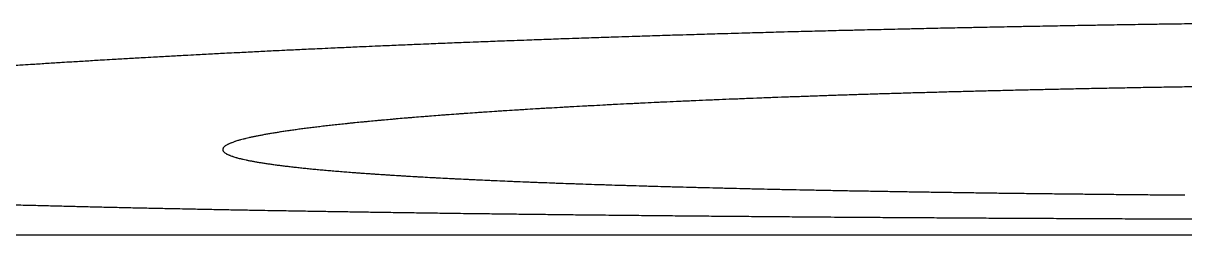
# Model space of a CAD drawing. Header units: millimetres. Extents: x 89860 to 502050, y -351975 to 882300.
# Drawn here: x 221345.767 to 221348.822, y -196998.038 to -196997.482 of the extents above; entities that cross this region are included whole.
import ezdxf

# ---------------------------------------------------------------- set-up
doc = ezdxf.new("R2010")
doc.units = ezdxf.units.MM
doc.header["$LTSCALE"] = 150
doc.layers.add('-----20 General Symbol', color=3, linetype='Continuous')
doc.layers.add('-----29 Cable Schedule', color=1, linetype='Continuous')

# ---------------------------------------------------------------- blocks, each defined once
blk = doc.blocks.new('A$C93139d4c')
at = {"layer": '-----20 General Symbol'}
blk.add_line((-31224.4641, -18798.0376), (-30930.2374, -18798.0376), dxfattribs=at)
for points, knots in [([(-30952.2316, -18797.5042), (-30952.219, -18797.5039), (-30952.2063, -18797.5036), (-30952.1748, -18797.5028), (-30952.1559, -18797.5023), (-30952.1181, -18797.5013), (-30952.0992, -18797.5008), (-30952.0803, -18797.5003)], [0, 0, 0, 0, 0.25, 0.25, 0.625, 0.625, 1, 1, 1, 1]), ([(-30952.0803, -18797.5003), (-30952.0674, -18797.5), (-30952.0545, -18797.4997), (-30952.0224, -18797.499), (-30952.0031, -18797.4985), (-30951.9645, -18797.4976), (-30951.9452, -18797.4971), (-30951.9258, -18797.4967)], [0, 0, 0, 0, 0.25, 0.25, 0.625, 0.625, 1, 1, 1, 1]), ([(-30951.9258, -18797.4967), (-30951.9127, -18797.4964), (-30951.8996, -18797.4961), (-30951.8668, -18797.4954), (-30951.8471, -18797.4949), (-30951.8077, -18797.4941), (-30951.7881, -18797.4937), (-30951.7684, -18797.4932)], [0, 0, 0, 0, 0.25, 0.25, 0.625, 0.625, 1, 1, 1, 1]), ([(-30951.7684, -18797.4932), (-30951.755, -18797.493), (-30951.7416, -18797.4927), (-30951.7082, -18797.492), (-30951.6881, -18797.4916), (-30951.6479, -18797.4908), (-30951.6279, -18797.4904), (-30951.6078, -18797.49)], [0, 0, 0, 0, 0.25, 0.25, 0.625, 0.625, 1, 1, 1, 1]), ([(-30951.6078, -18797.49), (-30951.5942, -18797.4898), (-30951.5805, -18797.4895), (-30951.5464, -18797.4889), (-30951.526, -18797.4885), (-30951.485, -18797.4878), (-30951.4646, -18797.4874), (-30951.4441, -18797.4871)], [0, 0, 0, 0, 0.25, 0.25, 0.625, 0.625, 1, 1, 1, 1]), ([(-30951.4441, -18797.4871), (-30951.4302, -18797.4868), (-30951.4163, -18797.4866), (-30951.3816, -18797.486), (-30951.3607, -18797.4857), (-30951.319, -18797.485), (-30951.2982, -18797.4847), (-30951.2774, -18797.4843)], [0, 0, 0, 0, 0.25, 0.25, 0.625, 0.625, 1, 1, 1, 1]), ([(-30951.2774, -18797.4843), (-30951.2632, -18797.4841), (-30951.2491, -18797.4839), (-30951.2137, -18797.4834), (-30951.1924, -18797.4831), (-30951.15, -18797.4825), (-30951.1287, -18797.4822), (-30951.1075, -18797.4819)], [0, 0, 0, 0, 0.25, 0.25, 0.625, 0.625, 1, 1, 1, 1]), ([(-30953.2043, -18797.5372), (-30953.1935, -18797.5367), (-30953.1827, -18797.5363), (-30953.1557, -18797.5352), (-30953.1394, -18797.5345), (-30953.107, -18797.5332), (-30953.0908, -18797.5326), (-30953.0746, -18797.5319)], [0, 0, 0, 0, 0.25, 0.25, 0.625, 0.625, 1, 1, 1, 1]), ([(-30953.0746, -18797.5319), (-30953.0635, -18797.5315), (-30953.0525, -18797.5311), (-30953.0248, -18797.53), (-30953.0082, -18797.5294), (-30952.975, -18797.5281), (-30952.9584, -18797.5275), (-30952.9418, -18797.5268)], [0, 0, 0, 0, 0.25, 0.25, 0.625, 0.625, 1, 1, 1, 1]), ([(-30952.9418, -18797.5268), (-30952.9305, -18797.5264), (-30952.9192, -18797.526), (-30952.8909, -18797.525), (-30952.8739, -18797.5244), (-30952.8399, -18797.5232), (-30952.8229, -18797.5225), (-30952.8059, -18797.5219)], [0, 0, 0, 0, 0.25, 0.25, 0.625, 0.625, 1, 1, 1, 1]), ([(-30952.8059, -18797.5219), (-30952.7943, -18797.5215), (-30952.7828, -18797.5211), (-30952.7538, -18797.5202), (-30952.7364, -18797.5196), (-30952.7017, -18797.5184), (-30952.6843, -18797.5178), (-30952.667, -18797.5172)], [0, 0, 0, 0, 0.25, 0.25, 0.625, 0.625, 1, 1, 1, 1]), ([(-30952.667, -18797.5172), (-30952.6551, -18797.5168), (-30952.6433, -18797.5165), (-30952.6137, -18797.5155), (-30952.5959, -18797.5149), (-30952.5604, -18797.5138), (-30952.5427, -18797.5132), (-30952.5249, -18797.5127)], [0, 0, 0, 0, 0.25, 0.25, 0.625, 0.625, 1, 1, 1, 1]), ([(-30952.5249, -18797.5127), (-30952.5128, -18797.5123), (-30952.5008, -18797.512), (-30952.4705, -18797.5111), (-30952.4524, -18797.5105), (-30952.4161, -18797.5094), (-30952.3979, -18797.5089), (-30952.3798, -18797.5084)], [0, 0, 0, 0, 0.25, 0.25, 0.625, 0.625, 1, 1, 1, 1]), ([(-30952.3798, -18797.5084), (-30952.3675, -18797.508), (-30952.3551, -18797.5077), (-30952.3242, -18797.5068), (-30952.3057, -18797.5063), (-30952.2686, -18797.5053), (-30952.2501, -18797.5048), (-30952.2316, -18797.5042)], [0, 0, 0, 0, 0.25, 0.25, 0.625, 0.625, 1, 1, 1, 1]), ([(-30953.8065, -18797.5657), (-30953.7969, -18797.5652), (-30953.7874, -18797.5647), (-30953.7636, -18797.5635), (-30953.7493, -18797.5627), (-30953.7208, -18797.5612), (-30953.7065, -18797.5605), (-30953.6922, -18797.5597)], [0, 0, 0, 0, 0.25, 0.25, 0.625, 0.625, 1, 1, 1, 1]), ([(-30953.6922, -18797.5597), (-30953.6824, -18797.5593), (-30953.6727, -18797.5588), (-30953.6482, -18797.5576), (-30953.6336, -18797.5568), (-30953.6042, -18797.5554), (-30953.5895, -18797.5546), (-30953.5749, -18797.5539)], [0, 0, 0, 0, 0.25, 0.25, 0.625, 0.625, 1, 1, 1, 1]), ([(-30953.5749, -18797.5539), (-30953.5648, -18797.5534), (-30953.5548, -18797.5529), (-30953.5297, -18797.5517), (-30953.5146, -18797.551), (-30953.4845, -18797.5496), (-30953.4695, -18797.5489), (-30953.4544, -18797.5482)], [0, 0, 0, 0, 0.25, 0.25, 0.625, 0.625, 1, 1, 1, 1]), ([(-30953.4544, -18797.5482), (-30953.4441, -18797.5477), (-30953.4338, -18797.5472), (-30953.4081, -18797.5461), (-30953.3927, -18797.5454), (-30953.3618, -18797.544), (-30953.3463, -18797.5433), (-30953.3309, -18797.5426)], [0, 0, 0, 0, 0.25, 0.25, 0.625, 0.625, 1, 1, 1, 1]), ([(-30953.3309, -18797.5426), (-30953.3203, -18797.5421), (-30953.3098, -18797.5417), (-30953.2834, -18797.5406), (-30953.2676, -18797.5399), (-30953.236, -18797.5385), (-30953.2201, -18797.5378), (-30953.2043, -18797.5372)], [0, 0, 0, 0, 0.25, 0.25, 0.625, 0.625, 1, 1, 1, 1]), ([(-30954.3314, -18797.5974), (-30954.3232, -18797.5969), (-30954.315, -18797.5963), (-30954.2944, -18797.595), (-30954.282, -18797.5942), (-30954.2573, -18797.5925), (-30954.2449, -18797.5917), (-30954.2326, -18797.5909)], [0, 0, 0, 0, 0.25, 0.25, 0.625, 0.625, 1, 1, 1, 1]), ([(-30954.2326, -18797.5909), (-30954.2241, -18797.5904), (-30954.2156, -18797.5898), (-30954.1944, -18797.5885), (-30954.1816, -18797.5877), (-30954.1562, -18797.5861), (-30954.1434, -18797.5852), (-30954.1307, -18797.5844)], [0, 0, 0, 0, 0.25, 0.25, 0.625, 0.625, 1, 1, 1, 1]), ([(-30954.1307, -18797.5844), (-30954.1219, -18797.5839), (-30954.1132, -18797.5834), (-30954.0913, -18797.5821), (-30954.0782, -18797.5813), (-30954.052, -18797.5797), (-30954.0388, -18797.5789), (-30954.0257, -18797.5781)], [0, 0, 0, 0, 0.25, 0.25, 0.625, 0.625, 1, 1, 1, 1]), ([(-30954.0257, -18797.5781), (-30954.0167, -18797.5776), (-30954.0077, -18797.5771), (-30953.9852, -18797.5758), (-30953.9717, -18797.575), (-30953.9447, -18797.5734), (-30953.9312, -18797.5726), (-30953.9177, -18797.5719)], [0, 0, 0, 0, 0.25, 0.25, 0.625, 0.625, 1, 1, 1, 1]), ([(-30953.9177, -18797.5719), (-30953.9084, -18797.5713), (-30953.8991, -18797.5708), (-30953.876, -18797.5696), (-30953.8621, -18797.5688), (-30953.8343, -18797.5673), (-30953.8204, -18797.5665), (-30953.8065, -18797.5657)], [0, 0, 0, 0, 0.25, 0.25, 0.625, 0.625, 1, 1, 1, 1]), ([(-30951.4646, -18797.6546), (-30951.4799, -18797.6549), (-30951.4952, -18797.6552), (-30951.5181, -18797.6557), (-30951.5257, -18797.6559), (-30951.541, -18797.6562), (-30951.5486, -18797.6564), (-30951.5563, -18797.6565)], [0, 0, 0, 0, 0.5, 0.5, 0.75, 0.75, 1, 1, 1, 1]), ([(-30951.3712, -18797.6527), (-30951.3868, -18797.653), (-30951.4023, -18797.6533), (-30951.4257, -18797.6538), (-30951.4335, -18797.6539), (-30951.4491, -18797.6543), (-30951.4569, -18797.6544), (-30951.4646, -18797.6546)], [0, 0, 0, 0, 0.5, 0.5, 0.75, 0.75, 1, 1, 1, 1]), ([(-30951.2758, -18797.6509), (-30951.2917, -18797.6512), (-30951.3076, -18797.6515), (-30951.3314, -18797.652), (-30951.3394, -18797.6521), (-30951.3553, -18797.6524), (-30951.3632, -18797.6525), (-30951.3712, -18797.6527)], [0, 0, 0, 0, 0.5, 0.5, 0.75, 0.75, 1, 1, 1, 1]), ([(-30951.1785, -18797.6493), (-30951.1947, -18797.6496), (-30951.2109, -18797.6498), (-30951.2352, -18797.6502), (-30951.2433, -18797.6504), (-30951.2596, -18797.6507), (-30951.2677, -18797.6508), (-30951.2758, -18797.6509)], [0, 0, 0, 0, 0.5, 0.5, 0.75, 0.75, 1, 1, 1, 1]), ([(-30951.0792, -18797.6477), (-30951.0958, -18797.648), (-30951.1123, -18797.6483), (-30951.1371, -18797.6486), (-30951.1454, -18797.6488), (-30951.1619, -18797.649), (-30951.1702, -18797.6492), (-30951.1785, -18797.6493)], [0, 0, 0, 0, 0.5, 0.5, 0.75, 0.75, 1, 1, 1, 1]), ([(-30952.4377, -18797.6844), (-30952.4492, -18797.6849), (-30952.4606, -18797.6854), (-30952.4778, -18797.6861), (-30952.4835, -18797.6864), (-30952.495, -18797.6869), (-30952.5007, -18797.6871), (-30952.5064, -18797.6874)], [0, 0, 0, 0, 0.5, 0.5, 0.75, 0.75, 1, 1, 1, 1]), ([(-30952.3672, -18797.6814), (-30952.3789, -18797.6819), (-30952.3907, -18797.6824), (-30952.4083, -18797.6832), (-30952.4142, -18797.6834), (-30952.426, -18797.6839), (-30952.4319, -18797.6841), (-30952.4377, -18797.6844)], [0, 0, 0, 0, 0.5, 0.5, 0.75, 0.75, 1, 1, 1, 1]), ([(-30952.2947, -18797.6786), (-30952.3067, -18797.6791), (-30952.3188, -18797.6795), (-30952.337, -18797.6803), (-30952.343, -18797.6805), (-30952.3551, -18797.681), (-30952.3611, -18797.6812), (-30952.3672, -18797.6814)], [0, 0, 0, 0, 0.5, 0.5, 0.75, 0.75, 1, 1, 1, 1]), ([(-30952.2202, -18797.6758), (-30952.2326, -18797.6763), (-30952.245, -18797.6767), (-30952.2636, -18797.6774), (-30952.2698, -18797.6777), (-30952.2822, -18797.6781), (-30952.2884, -18797.6784), (-30952.2947, -18797.6786)], [0, 0, 0, 0, 0.5, 0.5, 0.75, 0.75, 1, 1, 1, 1]), ([(-30952.1439, -18797.6731), (-30952.1566, -18797.6735), (-30952.1694, -18797.674), (-30952.1884, -18797.6747), (-30952.1948, -18797.6749), (-30952.2075, -18797.6753), (-30952.2139, -18797.6756), (-30952.2202, -18797.6758)], [0, 0, 0, 0, 0.5, 0.5, 0.75, 0.75, 1, 1, 1, 1]), ([(-30952.0657, -18797.6705), (-30952.0788, -18797.6709), (-30952.0918, -18797.6713), (-30952.1113, -18797.672), (-30952.1179, -18797.6722), (-30952.1309, -18797.6726), (-30952.1374, -18797.6729), (-30952.1439, -18797.6731)], [0, 0, 0, 0, 0.5, 0.5, 0.75, 0.75, 1, 1, 1, 1]), ([(-30951.9856, -18797.6679), (-30951.999, -18797.6683), (-30952.0123, -18797.6688), (-30952.0323, -18797.6694), (-30952.039, -18797.6696), (-30952.0524, -18797.67), (-30952.059, -18797.6702), (-30952.0657, -18797.6705)], [0, 0, 0, 0, 0.5, 0.5, 0.75, 0.75, 1, 1, 1, 1]), ([(-30951.9036, -18797.6654), (-30951.9172, -18797.6659), (-30951.9309, -18797.6663), (-30951.9514, -18797.6669), (-30951.9583, -18797.6671), (-30951.9719, -18797.6675), (-30951.9788, -18797.6677), (-30951.9856, -18797.6679)], [0, 0, 0, 0, 0.5, 0.5, 0.75, 0.75, 1, 1, 1, 1]), ([(-30951.8196, -18797.6631), (-30951.8336, -18797.6635), (-30951.8476, -18797.6639), (-30951.8686, -18797.6645), (-30951.8756, -18797.6647), (-30951.8896, -18797.665), (-30951.8966, -18797.6652), (-30951.9036, -18797.6654)], [0, 0, 0, 0, 0.5, 0.5, 0.75, 0.75, 1, 1, 1, 1]), ([(-30951.7337, -18797.6608), (-30951.748, -18797.6612), (-30951.7623, -18797.6616), (-30951.7838, -18797.6621), (-30951.791, -18797.6623), (-30951.8053, -18797.6627), (-30951.8124, -18797.6629), (-30951.8196, -18797.6631)], [0, 0, 0, 0, 0.5, 0.5, 0.75, 0.75, 1, 1, 1, 1]), ([(-30951.6459, -18797.6586), (-30951.6606, -18797.659), (-30951.6752, -18797.6593), (-30951.6971, -18797.6599), (-30951.7044, -18797.6601), (-30951.7191, -18797.6604), (-30951.7264, -18797.6606), (-30951.7337, -18797.6608)], [0, 0, 0, 0, 0.5, 0.5, 0.75, 0.75, 1, 1, 1, 1]), ([(-30951.5563, -18797.6565), (-30951.5712, -18797.6569), (-30951.5861, -18797.6572), (-30951.6086, -18797.6578), (-30951.616, -18797.6579), (-30951.631, -18797.6583), (-30951.6385, -18797.6584), (-30951.6459, -18797.6586)], [0, 0, 0, 0, 0.5, 0.5, 0.75, 0.75, 1, 1, 1, 1]), ([(-30952.9872, -18797.7135), (-30952.9957, -18797.714), (-30953.0043, -18797.7146), (-30953.0172, -18797.7155), (-30953.0215, -18797.7158), (-30953.0301, -18797.7164), (-30953.0344, -18797.7166), (-30953.0386, -18797.7169)], [0, 0, 0, 0, 0.5, 0.5, 0.75, 0.75, 1, 1, 1, 1]), ([(-30952.9337, -18797.71), (-30952.9426, -18797.7106), (-30952.9515, -18797.7112), (-30952.9649, -18797.712), (-30952.9694, -18797.7123), (-30952.9783, -18797.7129), (-30952.9827, -18797.7132), (-30952.9872, -18797.7135)], [0, 0, 0, 0, 0.5, 0.5, 0.75, 0.75, 1, 1, 1, 1]), ([(-30952.8785, -18797.7066), (-30952.8877, -18797.7072), (-30952.8969, -18797.7078), (-30952.9107, -18797.7086), (-30952.9153, -18797.7089), (-30952.9245, -18797.7095), (-30952.9291, -18797.7098), (-30952.9337, -18797.71)], [0, 0, 0, 0, 0.5, 0.5, 0.75, 0.75, 1, 1, 1, 1]), ([(-30952.8212, -18797.7033), (-30952.8307, -18797.7039), (-30952.8403, -18797.7044), (-30952.8546, -18797.7053), (-30952.8594, -18797.7055), (-30952.8689, -18797.7061), (-30952.8737, -18797.7064), (-30952.8785, -18797.7066)], [0, 0, 0, 0, 0.5, 0.5, 0.75, 0.75, 1, 1, 1, 1]), ([(-30952.7621, -18797.7), (-30952.7719, -18797.7006), (-30952.7818, -18797.7011), (-30952.7966, -18797.7019), (-30952.8015, -18797.7022), (-30952.8113, -18797.7028), (-30952.8163, -18797.703), (-30952.8212, -18797.7033)], [0, 0, 0, 0, 0.5, 0.5, 0.75, 0.75, 1, 1, 1, 1]), ([(-30952.701, -18797.6968), (-30952.7112, -18797.6973), (-30952.7214, -18797.6979), (-30952.7366, -18797.6987), (-30952.7417, -18797.6989), (-30952.7519, -18797.6995), (-30952.757, -18797.6997), (-30952.7621, -18797.7)], [0, 0, 0, 0, 0.5, 0.5, 0.75, 0.75, 1, 1, 1, 1]), ([(-30952.638, -18797.6936), (-30952.6485, -18797.6941), (-30952.659, -18797.6946), (-30952.6748, -18797.6954), (-30952.68, -18797.6957), (-30952.6905, -18797.6962), (-30952.6958, -18797.6965), (-30952.701, -18797.6968)], [0, 0, 0, 0, 0.5, 0.5, 0.75, 0.75, 1, 1, 1, 1]), ([(-30952.5732, -18797.6905), (-30952.584, -18797.691), (-30952.5948, -18797.6915), (-30952.611, -18797.6923), (-30952.6164, -18797.6925), (-30952.6272, -18797.6931), (-30952.6326, -18797.6933), (-30952.638, -18797.6936)], [0, 0, 0, 0, 0.5, 0.5, 0.75, 0.75, 1, 1, 1, 1]), ([(-30952.5064, -18797.6874), (-30952.5176, -18797.6879), (-30952.5287, -18797.6884), (-30952.5454, -18797.6892), (-30952.5509, -18797.6894), (-30952.5621, -18797.6899), (-30952.5676, -18797.6902), (-30952.5732, -18797.6905)], [0, 0, 0, 0, 0.5, 0.5, 0.75, 0.75, 1, 1, 1, 1]), ([(-30953.382, -18797.7458), (-30953.3877, -18797.7464), (-30953.3934, -18797.747), (-30953.402, -18797.7479), (-30953.4049, -18797.7482), (-30953.4106, -18797.7488), (-30953.4135, -18797.7491), (-30953.4163, -18797.7495)], [0, 0, 0, 0, 0.5, 0.5, 0.75, 0.75, 1, 1, 1, 1]), ([(-30953.3458, -18797.7421), (-30953.3518, -18797.7427), (-30953.3578, -18797.7433), (-30953.3669, -18797.7442), (-30953.3699, -18797.7445), (-30953.376, -18797.7451), (-30953.379, -18797.7455), (-30953.382, -18797.7458)], [0, 0, 0, 0, 0.5, 0.5, 0.75, 0.75, 1, 1, 1, 1]), ([(-30953.3076, -18797.7384), (-30953.3139, -18797.739), (-30953.3203, -18797.7396), (-30953.3299, -18797.7406), (-30953.333, -18797.7409), (-30953.3394, -18797.7415), (-30953.3426, -18797.7418), (-30953.3458, -18797.7421)], [0, 0, 0, 0, 0.5, 0.5, 0.75, 0.75, 1, 1, 1, 1]), ([(-30953.2676, -18797.7348), (-30953.2742, -18797.7354), (-30953.2809, -18797.736), (-30953.2909, -18797.7369), (-30953.2942, -18797.7372), (-30953.3009, -18797.7378), (-30953.3042, -18797.7381), (-30953.3076, -18797.7384)], [0, 0, 0, 0, 0.5, 0.5, 0.75, 0.75, 1, 1, 1, 1]), ([(-30953.2256, -18797.7311), (-30953.2326, -18797.7318), (-30953.2396, -18797.7324), (-30953.2501, -18797.7333), (-30953.2536, -18797.7336), (-30953.2606, -18797.7342), (-30953.2641, -18797.7345), (-30953.2676, -18797.7348)], [0, 0, 0, 0, 0.5, 0.5, 0.75, 0.75, 1, 1, 1, 1]), ([(-30953.1817, -18797.7276), (-30953.1891, -18797.7282), (-30953.1964, -18797.7288), (-30953.2073, -18797.7297), (-30953.211, -18797.73), (-30953.2183, -18797.7306), (-30953.2219, -18797.7308), (-30953.2256, -18797.7311)], [0, 0, 0, 0, 0.5, 0.5, 0.75, 0.75, 1, 1, 1, 1]), ([(-30953.136, -18797.724), (-30953.1436, -18797.7246), (-30953.1512, -18797.7252), (-30953.1627, -18797.7261), (-30953.1665, -18797.7264), (-30953.1741, -18797.727), (-30953.1779, -18797.7273), (-30953.1817, -18797.7276)], [0, 0, 0, 0, 0.5, 0.5, 0.75, 0.75, 1, 1, 1, 1]), ([(-30953.0883, -18797.7204), (-30953.0962, -18797.721), (-30953.1042, -18797.7216), (-30953.1161, -18797.7225), (-30953.1201, -18797.7228), (-30953.128, -18797.7234), (-30953.132, -18797.7237), (-30953.136, -18797.724)], [0, 0, 0, 0, 0.5, 0.5, 0.75, 0.75, 1, 1, 1, 1]), ([(-30953.0386, -18797.7169), (-30953.0469, -18797.7175), (-30953.0552, -18797.7181), (-30953.0676, -18797.719), (-30953.0717, -18797.7193), (-30953.08, -18797.7199), (-30953.0841, -18797.7201), (-30953.0883, -18797.7204)], [0, 0, 0, 0, 0.5, 0.5, 0.75, 0.75, 1, 1, 1, 1]), ([(-30953.6032, -18797.7755), (-30953.6063, -18797.7761), (-30953.6095, -18797.7767), (-30953.6143, -18797.7776), (-30953.6159, -18797.778), (-30953.6191, -18797.7786), (-30953.6206, -18797.7789), (-30953.6222, -18797.7792)], [0, 0, 0, 0, 0.5, 0.5, 0.75, 0.75, 1, 1, 1, 1]), ([(-30953.5822, -18797.7718), (-30953.5857, -18797.7724), (-30953.5892, -18797.773), (-30953.5944, -18797.7739), (-30953.5962, -18797.7742), (-30953.5997, -18797.7749), (-30953.6014, -18797.7752), (-30953.6032, -18797.7755)], [0, 0, 0, 0, 0.5, 0.5, 0.75, 0.75, 1, 1, 1, 1]), ([(-30953.5593, -18797.768), (-30953.5631, -18797.7687), (-30953.5669, -18797.7693), (-30953.5727, -18797.7702), (-30953.5746, -18797.7705), (-30953.5784, -18797.7711), (-30953.5803, -18797.7714), (-30953.5822, -18797.7718)], [0, 0, 0, 0, 0.5, 0.5, 0.75, 0.75, 1, 1, 1, 1]), ([(-30953.5345, -18797.7643), (-30953.5387, -18797.7649), (-30953.5428, -18797.7656), (-30953.549, -18797.7665), (-30953.5511, -18797.7668), (-30953.5552, -18797.7674), (-30953.5573, -18797.7677), (-30953.5593, -18797.768)], [0, 0, 0, 0, 0.5, 0.5, 0.75, 0.75, 1, 1, 1, 1]), ([(-30953.5078, -18797.7606), (-30953.5123, -18797.7612), (-30953.5167, -18797.7618), (-30953.5234, -18797.7628), (-30953.5256, -18797.7631), (-30953.5301, -18797.7637), (-30953.5323, -18797.764), (-30953.5345, -18797.7643)], [0, 0, 0, 0, 0.5, 0.5, 0.75, 0.75, 1, 1, 1, 1]), ([(-30953.4793, -18797.7569), (-30953.484, -18797.7575), (-30953.4888, -18797.7581), (-30953.4959, -18797.759), (-30953.4983, -18797.7594), (-30953.5031, -18797.76), (-30953.5054, -18797.7603), (-30953.5078, -18797.7606)], [0, 0, 0, 0, 0.5, 0.5, 0.75, 0.75, 1, 1, 1, 1]), ([(-30953.4488, -18797.7532), (-30953.4538, -18797.7538), (-30953.4589, -18797.7544), (-30953.4665, -18797.7553), (-30953.4691, -18797.7556), (-30953.4742, -18797.7563), (-30953.4767, -18797.7566), (-30953.4793, -18797.7569)], [0, 0, 0, 0, 0.5, 0.5, 0.75, 0.75, 1, 1, 1, 1]), ([(-30953.4163, -18797.7495), (-30953.4217, -18797.7501), (-30953.4271, -18797.7507), (-30953.4352, -18797.7516), (-30953.4379, -18797.7519), (-30953.4434, -18797.7525), (-30953.4461, -18797.7529), (-30953.4488, -18797.7532)], [0, 0, 0, 0, 0.5, 0.5, 0.75, 0.75, 1, 1, 1, 1]), ([(-30953.7022, -18797.8048), (-30953.7029, -18797.8054), (-30953.7035, -18797.806), (-30953.7045, -18797.8069), (-30953.7048, -18797.8072), (-30953.7054, -18797.8078), (-30953.7057, -18797.8081), (-30953.706, -18797.8084)], [0, 0, 0, 0, 0.5, 0.5, 0.75, 0.75, 1, 1, 1, 1]), ([(-30953.6965, -18797.8012), (-30953.6975, -18797.8018), (-30953.6984, -18797.8024), (-30953.6999, -18797.8033), (-30953.7003, -18797.8036), (-30953.7013, -18797.8042), (-30953.7018, -18797.8045), (-30953.7022, -18797.8048)], [0, 0, 0, 0, 0.5, 0.5, 0.75, 0.75, 1, 1, 1, 1]), ([(-30953.6889, -18797.7976), (-30953.6902, -18797.7982), (-30953.6914, -18797.7988), (-30953.6933, -18797.7997), (-30953.694, -18797.8), (-30953.6953, -18797.8006), (-30953.6959, -18797.8009), (-30953.6965, -18797.8012)], [0, 0, 0, 0, 0.5, 0.5, 0.75, 0.75, 1, 1, 1, 1]), ([(-30953.6794, -18797.7939), (-30953.681, -18797.7945), (-30953.6826, -18797.7951), (-30953.6849, -18797.796), (-30953.6857, -18797.7964), (-30953.6873, -18797.797), (-30953.6881, -18797.7973), (-30953.6889, -18797.7976)], [0, 0, 0, 0, 0.5, 0.5, 0.75, 0.75, 1, 1, 1, 1]), ([(-30953.668, -18797.7903), (-30953.6699, -18797.7909), (-30953.6718, -18797.7915), (-30953.6746, -18797.7924), (-30953.6756, -18797.7927), (-30953.6775, -18797.7933), (-30953.6784, -18797.7936), (-30953.6794, -18797.7939)], [0, 0, 0, 0, 0.5, 0.5, 0.75, 0.75, 1, 1, 1, 1]), ([(-30953.6546, -18797.7866), (-30953.6568, -18797.7872), (-30953.6591, -18797.7878), (-30953.6624, -18797.7887), (-30953.6635, -18797.789), (-30953.6657, -18797.7896), (-30953.6668, -18797.79), (-30953.668, -18797.7903)], [0, 0, 0, 0, 0.5, 0.5, 0.75, 0.75, 1, 1, 1, 1]), ([(-30953.6394, -18797.7829), (-30953.6419, -18797.7835), (-30953.6445, -18797.7841), (-30953.6483, -18797.785), (-30953.6495, -18797.7854), (-30953.6521, -18797.786), (-30953.6533, -18797.7863), (-30953.6546, -18797.7866)], [0, 0, 0, 0, 0.5, 0.5, 0.75, 0.75, 1, 1, 1, 1]), ([(-30953.6222, -18797.7792), (-30953.6251, -18797.7798), (-30953.628, -18797.7804), (-30953.6322, -18797.7813), (-30953.6337, -18797.7817), (-30953.6365, -18797.7823), (-30953.638, -18797.7826), (-30953.6394, -18797.7829)], [0, 0, 0, 0, 0.5, 0.5, 0.75, 0.75, 1, 1, 1, 1]), ([(-30953.706, -18797.8084), (-30953.7063, -18797.809), (-30953.7067, -18797.8096), (-30953.7071, -18797.8105), (-30953.7073, -18797.8107), (-30953.7076, -18797.8113), (-30953.7077, -18797.8116), (-30953.7079, -18797.8119)], [0, 0, 0, 0, 0.5, 0.5, 0.75, 0.75, 1, 1, 1, 1]), ([(-30953.7079, -18797.8119), (-30953.7079, -18797.8125), (-30953.7079, -18797.8131), (-30953.7079, -18797.814), (-30953.7079, -18797.8143), (-30953.7079, -18797.8149), (-30953.7079, -18797.8152), (-30953.7079, -18797.8155)], [0, 0, 0, 0, 0.5, 0.5, 0.75, 0.75, 1, 1, 1, 1]), ([(-30953.7079, -18797.8155), (-30953.7076, -18797.816), (-30953.7073, -18797.8166), (-30953.7068, -18797.8175), (-30953.7066, -18797.8178), (-30953.7063, -18797.8184), (-30953.7061, -18797.8187), (-30953.706, -18797.819)], [0, 0, 0, 0, 0.5, 0.5, 0.75, 0.75, 1, 1, 1, 1]), ([(-30953.706, -18797.819), (-30953.7053, -18797.8195), (-30953.7047, -18797.8201), (-30953.7037, -18797.821), (-30953.7034, -18797.8213), (-30953.7028, -18797.8218), (-30953.7024, -18797.8221), (-30953.7021, -18797.8224)], [0, 0, 0, 0, 0.5, 0.5, 0.75, 0.75, 1, 1, 1, 1]), ([(-30953.7021, -18797.8224), (-30953.7012, -18797.823), (-30953.7002, -18797.8236), (-30953.6988, -18797.8244), (-30953.6983, -18797.8247), (-30953.6973, -18797.8253), (-30953.6968, -18797.8256), (-30953.6964, -18797.8259)], [0, 0, 0, 0, 0.5, 0.5, 0.75, 0.75, 1, 1, 1, 1]), ([(-30953.6964, -18797.8259), (-30953.6951, -18797.8264), (-30953.6938, -18797.827), (-30953.6919, -18797.8279), (-30953.6913, -18797.8281), (-30953.69, -18797.8287), (-30953.6894, -18797.829), (-30953.6887, -18797.8293)], [0, 0, 0, 0, 0.5, 0.5, 0.75, 0.75, 1, 1, 1, 1]), ([(-30953.6887, -18797.8293), (-30953.6871, -18797.8298), (-30953.6855, -18797.8304), (-30953.6831, -18797.8312), (-30953.6823, -18797.8315), (-30953.6808, -18797.8321), (-30953.68, -18797.8324), (-30953.6792, -18797.8326)], [0, 0, 0, 0, 0.5, 0.5, 0.75, 0.75, 1, 1, 1, 1]), ([(-30953.6792, -18797.8326), (-30953.6772, -18797.8332), (-30953.6753, -18797.8337), (-30953.6725, -18797.8346), (-30953.6715, -18797.8349), (-30953.6696, -18797.8354), (-30953.6686, -18797.8357), (-30953.6677, -18797.836)], [0, 0, 0, 0, 0.5, 0.5, 0.75, 0.75, 1, 1, 1, 1]), ([(-30953.6677, -18797.836), (-30953.6654, -18797.8365), (-30953.6632, -18797.8371), (-30953.6599, -18797.8379), (-30953.6588, -18797.8382), (-30953.6565, -18797.8387), (-30953.6554, -18797.839), (-30953.6543, -18797.8393)], [0, 0, 0, 0, 0.5, 0.5, 0.75, 0.75, 1, 1, 1, 1]), ([(-30953.6543, -18797.8393), (-30953.6518, -18797.8398), (-30953.6492, -18797.8404), (-30953.6454, -18797.8412), (-30953.6441, -18797.8414), (-30953.6416, -18797.842), (-30953.6403, -18797.8422), (-30953.639, -18797.8425)], [0, 0, 0, 0, 0.5, 0.5, 0.75, 0.75, 1, 1, 1, 1]), ([(-30953.639, -18797.8425), (-30953.6362, -18797.8431), (-30953.6333, -18797.8436), (-30953.629, -18797.8444), (-30953.6276, -18797.8447), (-30953.6247, -18797.8452), (-30953.6233, -18797.8455), (-30953.6218, -18797.8457)], [0, 0, 0, 0, 0.5, 0.5, 0.75, 0.75, 1, 1, 1, 1]), ([(-30953.6218, -18797.8457), (-30953.6187, -18797.8463), (-30953.6155, -18797.8468), (-30953.6107, -18797.8476), (-30953.6091, -18797.8478), (-30953.6059, -18797.8484), (-30953.6044, -18797.8486), (-30953.6028, -18797.8489)], [0, 0, 0, 0, 0.5, 0.5, 0.75, 0.75, 1, 1, 1, 1]), ([(-30953.6028, -18797.8489), (-30953.5993, -18797.8494), (-30953.5958, -18797.8499), (-30953.5905, -18797.8507), (-30953.5887, -18797.851), (-30953.5852, -18797.8515), (-30953.5835, -18797.8518), (-30953.5817, -18797.852)], [0, 0, 0, 0, 0.5, 0.5, 0.75, 0.75, 1, 1, 1, 1]), ([(-30953.5817, -18797.852), (-30953.5779, -18797.8525), (-30953.5741, -18797.8531), (-30953.5684, -18797.8538), (-30953.5665, -18797.8541), (-30953.5627, -18797.8546), (-30953.5608, -18797.8549), (-30953.5589, -18797.8551)], [0, 0, 0, 0, 0.5, 0.5, 0.75, 0.75, 1, 1, 1, 1]), ([(-30953.5589, -18797.8551), (-30953.5547, -18797.8556), (-30953.5506, -18797.8561), (-30953.5444, -18797.8569), (-30953.5423, -18797.8571), (-30953.5382, -18797.8576), (-30953.5361, -18797.8579), (-30953.534, -18797.8582)], [0, 0, 0, 0, 0.5, 0.5, 0.75, 0.75, 1, 1, 1, 1]), ([(-30953.534, -18797.8582), (-30953.5296, -18797.8587), (-30953.5251, -18797.8592), (-30953.5184, -18797.8599), (-30953.5162, -18797.8602), (-30953.5118, -18797.8606), (-30953.5095, -18797.8609), (-30953.5073, -18797.8611)], [0, 0, 0, 0, 0.5, 0.5, 0.75, 0.75, 1, 1, 1, 1]), ([(-30953.5073, -18797.8611), (-30953.5025, -18797.8616), (-30953.4978, -18797.8621), (-30953.4906, -18797.8629), (-30953.4882, -18797.8631), (-30953.4834, -18797.8636), (-30953.481, -18797.8638), (-30953.4786, -18797.8641)], [0, 0, 0, 0, 0.5, 0.5, 0.75, 0.75, 1, 1, 1, 1]), ([(-30953.4786, -18797.8641), (-30953.4735, -18797.8646), (-30953.4685, -18797.8651), (-30953.4608, -18797.8658), (-30953.4583, -18797.866), (-30953.4532, -18797.8665), (-30953.4507, -18797.8667), (-30953.4481, -18797.867)], [0, 0, 0, 0, 0.5, 0.5, 0.75, 0.75, 1, 1, 1, 1]), ([(-30953.4481, -18797.867), (-30953.4427, -18797.8675), (-30953.4373, -18797.8679), (-30953.4292, -18797.8687), (-30953.4265, -18797.8689), (-30953.4211, -18797.8694), (-30953.4184, -18797.8696), (-30953.4157, -18797.8698)], [0, 0, 0, 0, 0.5, 0.5, 0.75, 0.75, 1, 1, 1, 1]), ([(-30953.4157, -18797.8698), (-30953.4099, -18797.8703), (-30953.4042, -18797.8708), (-30953.3956, -18797.8715), (-30953.3928, -18797.8717), (-30953.387, -18797.8722), (-30953.3842, -18797.8724), (-30953.3813, -18797.8726)], [0, 0, 0, 0, 0.5, 0.5, 0.75, 0.75, 1, 1, 1, 1]), ([(-30953.3813, -18797.8726), (-30953.3753, -18797.8731), (-30953.3692, -18797.8735), (-30953.3602, -18797.8742), (-30953.3571, -18797.8745), (-30953.3511, -18797.8749), (-30953.3481, -18797.8751), (-30953.345, -18797.8754)], [0, 0, 0, 0, 0.5, 0.5, 0.75, 0.75, 1, 1, 1, 1]), ([(-30953.345, -18797.8754), (-30953.3387, -18797.8758), (-30953.3323, -18797.8763), (-30953.3228, -18797.8769), (-30953.3196, -18797.8772), (-30953.3132, -18797.8776), (-30953.31, -18797.8778), (-30953.3068, -18797.8781)], [0, 0, 0, 0, 0.5, 0.5, 0.75, 0.75, 1, 1, 1, 1]), ([(-30953.3068, -18797.8781), (-30953.3002, -18797.8785), (-30953.2935, -18797.879), (-30953.2835, -18797.8796), (-30953.2801, -18797.8798), (-30953.2735, -18797.8803), (-30953.2701, -18797.8805), (-30953.2668, -18797.8807)], [0, 0, 0, 0, 0.5, 0.5, 0.75, 0.75, 1, 1, 1, 1]), ([(-30953.2668, -18797.8807), (-30953.2598, -18797.8811), (-30953.2528, -18797.8816), (-30953.2423, -18797.8822), (-30953.2388, -18797.8824), (-30953.2318, -18797.8829), (-30953.2283, -18797.8831), (-30953.2248, -18797.8833)], [0, 0, 0, 0, 0.5, 0.5, 0.75, 0.75, 1, 1, 1, 1]), ([(-30953.2248, -18797.8833), (-30953.2175, -18797.8837), (-30953.2102, -18797.8841), (-30953.1992, -18797.8848), (-30953.1955, -18797.885), (-30953.1882, -18797.8854), (-30953.1846, -18797.8856), (-30953.1809, -18797.8858)], [0, 0, 0, 0, 0.5, 0.5, 0.75, 0.75, 1, 1, 1, 1]), ([(-30953.1809, -18797.8858), (-30953.1733, -18797.8862), (-30953.1656, -18797.8867), (-30953.1542, -18797.8873), (-30953.1504, -18797.8875), (-30953.1427, -18797.8879), (-30953.1389, -18797.8881), (-30953.1351, -18797.8883)], [0, 0, 0, 0, 0.5, 0.5, 0.75, 0.75, 1, 1, 1, 1]), ([(-30953.1351, -18797.8883), (-30953.1272, -18797.8887), (-30953.1192, -18797.8891), (-30953.1073, -18797.8897), (-30953.1033, -18797.8899), (-30953.0954, -18797.8903), (-30953.0914, -18797.8905), (-30953.0874, -18797.8907)], [0, 0, 0, 0, 0.5, 0.5, 0.75, 0.75, 1, 1, 1, 1]), ([(-30953.0874, -18797.8907), (-30953.0792, -18797.8911), (-30953.0709, -18797.8915), (-30953.0585, -18797.8921), (-30953.0543, -18797.8923), (-30953.0461, -18797.8927), (-30953.0419, -18797.8929), (-30953.0378, -18797.8931)], [0, 0, 0, 0, 0.5, 0.5, 0.75, 0.75, 1, 1, 1, 1]), ([(-30953.0378, -18797.8931), (-30953.0292, -18797.8935), (-30953.0206, -18797.8939), (-30953.0077, -18797.8945), (-30953.0034, -18797.8946), (-30952.9948, -18797.895), (-30952.9905, -18797.8952), (-30952.9863, -18797.8954)], [0, 0, 0, 0, 0.5, 0.5, 0.75, 0.75, 1, 1, 1, 1]), ([(-30952.9863, -18797.8954), (-30952.9774, -18797.8958), (-30952.9684, -18797.8962), (-30952.9551, -18797.8967), (-30952.9506, -18797.8969), (-30952.9417, -18797.8973), (-30952.9373, -18797.8975), (-30952.9328, -18797.8977)], [0, 0, 0, 0, 0.5, 0.5, 0.75, 0.75, 1, 1, 1, 1]), ([(-30952.9328, -18797.8977), (-30952.9236, -18797.898), (-30952.9144, -18797.8984), (-30952.9006, -18797.899), (-30952.8959, -18797.8991), (-30952.8867, -18797.8995), (-30952.8821, -18797.8997), (-30952.8775, -18797.8999)], [0, 0, 0, 0, 0.5, 0.5, 0.75, 0.75, 1, 1, 1, 1]), ([(-30952.8775, -18797.8999), (-30952.868, -18797.9002), (-30952.8584, -18797.9006), (-30952.8441, -18797.9011), (-30952.8394, -18797.9013), (-30952.8298, -18797.9017), (-30952.8251, -18797.9018), (-30952.8203, -18797.902)], [0, 0, 0, 0, 0.5, 0.5, 0.75, 0.75, 1, 1, 1, 1]), ([(-30952.8203, -18797.902), (-30952.8104, -18797.9024), (-30952.8006, -18797.9027), (-30952.7858, -18797.9032), (-30952.7808, -18797.9034), (-30952.771, -18797.9037), (-30952.766, -18797.9039), (-30952.7611, -18797.9041)], [0, 0, 0, 0, 0.5, 0.5, 0.75, 0.75, 1, 1, 1, 1]), ([(-30952.7611, -18797.9041), (-30952.7509, -18797.9044), (-30952.7408, -18797.9048), (-30952.7255, -18797.9053), (-30952.7204, -18797.9054), (-30952.7102, -18797.9058), (-30952.7051, -18797.9059), (-30952.7001, -18797.9061)], [0, 0, 0, 0, 0.5, 0.5, 0.75, 0.75, 1, 1, 1, 1]), ([(-30952.7001, -18797.9061), (-30952.6896, -18797.9064), (-30952.6791, -18797.9068), (-30952.6633, -18797.9073), (-30952.6581, -18797.9074), (-30952.6476, -18797.9078), (-30952.6423, -18797.9079), (-30952.6371, -18797.9081)], [0, 0, 0, 0, 0.5, 0.5, 0.75, 0.75, 1, 1, 1, 1]), ([(-30952.6371, -18797.9081), (-30952.6263, -18797.9084), (-30952.6155, -18797.9087), (-30952.5993, -18797.9092), (-30952.5939, -18797.9094), (-30952.583, -18797.9097), (-30952.5776, -18797.9098), (-30952.5722, -18797.91)], [0, 0, 0, 0, 0.5, 0.5, 0.75, 0.75, 1, 1, 1, 1]), ([(-30952.5722, -18797.91), (-30952.5611, -18797.9103), (-30952.55, -18797.9106), (-30952.5333, -18797.9111), (-30952.5277, -18797.9112), (-30952.5166, -18797.9115), (-30952.511, -18797.9117), (-30952.5055, -18797.9118)], [0, 0, 0, 0, 0.5, 0.5, 0.75, 0.75, 1, 1, 1, 1]), ([(-30952.5055, -18797.9118), (-30952.494, -18797.9121), (-30952.4826, -18797.9124), (-30952.4654, -18797.9129), (-30952.4597, -18797.913), (-30952.4482, -18797.9133), (-30952.4425, -18797.9135), (-30952.4368, -18797.9136)], [0, 0, 0, 0, 0.5, 0.5, 0.75, 0.75, 1, 1, 1, 1]), ([(-30952.4368, -18797.9136), (-30952.425, -18797.9139), (-30952.4132, -18797.9142), (-30952.3956, -18797.9146), (-30952.3897, -18797.9148), (-30952.3779, -18797.9151), (-30952.3721, -18797.9152), (-30952.3662, -18797.9153)], [0, 0, 0, 0, 0.5, 0.5, 0.75, 0.75, 1, 1, 1, 1]), ([(-30952.3662, -18797.9153), (-30952.3541, -18797.9156), (-30952.342, -18797.9159), (-30952.3239, -18797.9163), (-30952.3178, -18797.9165), (-30952.3058, -18797.9167), (-30952.2997, -18797.9169), (-30952.2937, -18797.917)], [0, 0, 0, 0, 0.5, 0.5, 0.75, 0.75, 1, 1, 1, 1]), ([(-30952.2937, -18797.917), (-30952.2813, -18797.9173), (-30952.2689, -18797.9176), (-30952.2503, -18797.918), (-30952.2441, -18797.9181), (-30952.2317, -18797.9184), (-30952.2255, -18797.9185), (-30952.2193, -18797.9186)], [0, 0, 0, 0, 0.5, 0.5, 0.75, 0.75, 1, 1, 1, 1]), ([(-30952.2193, -18797.9186), (-30952.2066, -18797.9189), (-30952.1938, -18797.9191), (-30952.1748, -18797.9195), (-30952.1684, -18797.9197), (-30952.1557, -18797.9199), (-30952.1493, -18797.92), (-30952.143, -18797.9202)], [0, 0, 0, 0, 0.5, 0.5, 0.75, 0.75, 1, 1, 1, 1]), ([(-30952.143, -18797.9202), (-30952.1299, -18797.9204), (-30952.1169, -18797.9207), (-30952.0973, -18797.921), (-30952.0908, -18797.9212), (-30952.0778, -18797.9214), (-30952.0713, -18797.9215), (-30952.0648, -18797.9217)], [0, 0, 0, 0, 0.5, 0.5, 0.75, 0.75, 1, 1, 1, 1]), ([(-30952.0648, -18797.9217), (-30952.0514, -18797.9219), (-30952.0381, -18797.9221), (-30952.018, -18797.9225), (-30952.0113, -18797.9226), (-30951.998, -18797.9228), (-30951.9913, -18797.923), (-30951.9846, -18797.9231)], [0, 0, 0, 0, 0.5, 0.5, 0.75, 0.75, 1, 1, 1, 1]), ([(-30951.9846, -18797.9231), (-30951.971, -18797.9233), (-30951.9573, -18797.9235), (-30951.9368, -18797.9239), (-30951.9299, -18797.924), (-30951.9163, -18797.9242), (-30951.9094, -18797.9243), (-30951.9026, -18797.9244)], [0, 0, 0, 0, 0.5, 0.5, 0.75, 0.75, 1, 1, 1, 1]), ([(-30951.9026, -18797.9244), (-30951.8886, -18797.9247), (-30951.8746, -18797.9249), (-30951.8536, -18797.9252), (-30951.8467, -18797.9253), (-30951.8327, -18797.9255), (-30951.8257, -18797.9256), (-30951.8187, -18797.9257)], [0, 0, 0, 0, 0.5, 0.5, 0.75, 0.75, 1, 1, 1, 1]), ([(-30951.8187, -18797.9257), (-30951.8044, -18797.9259), (-30951.7901, -18797.9261), (-30951.7686, -18797.9265), (-30951.7615, -18797.9266), (-30951.7472, -18797.9268), (-30951.74, -18797.9269), (-30951.7328, -18797.927)], [0, 0, 0, 0, 0.5, 0.5, 0.75, 0.75, 1, 1, 1, 1]), ([(-30951.7328, -18797.927), (-30951.7182, -18797.9272), (-30951.7036, -18797.9274), (-30951.6817, -18797.9277), (-30951.6743, -18797.9278), (-30951.6597, -18797.928), (-30951.6524, -18797.9281), (-30951.6451, -18797.9281)], [0, 0, 0, 0, 0.5, 0.5, 0.75, 0.75, 1, 1, 1, 1]), ([(-30951.6451, -18797.9281), (-30951.6301, -18797.9283), (-30951.6152, -18797.9285), (-30951.5928, -18797.9288), (-30951.5853, -18797.9289), (-30951.5704, -18797.9291), (-30951.5629, -18797.9292), (-30951.5554, -18797.9293)], [0, 0, 0, 0, 0.5, 0.5, 0.75, 0.75, 1, 1, 1, 1]), ([(-30951.5554, -18797.9293), (-30951.5401, -18797.9294), (-30951.5249, -18797.9296), (-30951.502, -18797.9299), (-30951.4944, -18797.93), (-30951.4791, -18797.9301), (-30951.4715, -18797.9302), (-30951.4639, -18797.9303)], [0, 0, 0, 0, 0.5, 0.5, 0.75, 0.75, 1, 1, 1, 1]), ([(-30954.2326, -18797.9603), (-30954.2408, -18797.96), (-30954.2491, -18797.9598), (-30954.2697, -18797.9592), (-30954.282, -18797.9589), (-30954.3067, -18797.9582), (-30954.3191, -18797.9579), (-30954.3314, -18797.9575)], [0, 0, 0, 0, 0.25, 0.25, 0.625, 0.625, 1, 1, 1, 1]), ([(-30951.4639, -18797.9303), (-30951.4483, -18797.9305), (-30951.4327, -18797.9306), (-30951.4093, -18797.9309), (-30951.4015, -18797.931), (-30951.386, -18797.9311), (-30951.3782, -18797.9312), (-30951.3704, -18797.9313)], [0, 0, 0, 0, 0.5, 0.5, 0.75, 0.75, 1, 1, 1, 1]), ([(-30951.3704, -18797.9313), (-30951.3545, -18797.9314), (-30951.3386, -18797.9316), (-30951.3148, -18797.9318), (-30951.3068, -18797.9319), (-30951.2909, -18797.9321), (-30951.283, -18797.9321), (-30951.275, -18797.9322)], [0, 0, 0, 0, 0.5, 0.5, 0.75, 0.75, 1, 1, 1, 1]), ([(-30951.275, -18797.9322), (-30951.2588, -18797.9324), (-30951.2426, -18797.9325), (-30951.2183, -18797.9327), (-30951.2102, -18797.9328), (-30951.1939, -18797.9329), (-30951.1858, -18797.933), (-30951.1777, -18797.9331)], [0, 0, 0, 0, 0.5, 0.5, 0.75, 0.75, 1, 1, 1, 1]), ([(-30954.1307, -18797.9629), (-30954.1392, -18797.9627), (-30954.1477, -18797.9625), (-30954.1689, -18797.9619), (-30954.1816, -18797.9616), (-30954.2071, -18797.9609), (-30954.2198, -18797.9606), (-30954.2326, -18797.9603)], [0, 0, 0, 0, 0.25, 0.25, 0.625, 0.625, 1, 1, 1, 1]), ([(-30954.0257, -18797.9654), (-30954.0345, -18797.9652), (-30954.0432, -18797.965), (-30954.0651, -18797.9645), (-30954.0782, -18797.9642), (-30954.1044, -18797.9635), (-30954.1176, -18797.9632), (-30954.1307, -18797.9629)], [0, 0, 0, 0, 0.25, 0.25, 0.625, 0.625, 1, 1, 1, 1]), ([(-30953.9177, -18797.9679), (-30953.9267, -18797.9677), (-30953.9357, -18797.9675), (-30953.9582, -18797.967), (-30953.9717, -18797.9667), (-30953.9987, -18797.9661), (-30954.0122, -18797.9658), (-30954.0257, -18797.9654)], [0, 0, 0, 0, 0.25, 0.25, 0.625, 0.625, 1, 1, 1, 1]), ([(-30953.8065, -18797.9702), (-30953.8157, -18797.97), (-30953.825, -18797.9698), (-30953.8482, -18797.9694), (-30953.8621, -18797.9691), (-30953.8899, -18797.9685), (-30953.9038, -18797.9682), (-30953.9177, -18797.9679)], [0, 0, 0, 0, 0.25, 0.25, 0.625, 0.625, 1, 1, 1, 1]), ([(-30953.6922, -18797.9725), (-30953.7017, -18797.9723), (-30953.7113, -18797.9721), (-30953.7351, -18797.9716), (-30953.7493, -18797.9713), (-30953.7779, -18797.9708), (-30953.7922, -18797.9705), (-30953.8065, -18797.9702)], [0, 0, 0, 0, 0.25, 0.25, 0.625, 0.625, 1, 1, 1, 1]), ([(-30953.5749, -18797.9746), (-30953.5847, -18797.9744), (-30953.5944, -18797.9742), (-30953.6189, -18797.9738), (-30953.6336, -18797.9735), (-30953.6629, -18797.973), (-30953.6776, -18797.9727), (-30953.6922, -18797.9725)], [0, 0, 0, 0, 0.25, 0.25, 0.625, 0.625, 1, 1, 1, 1]), ([(-30953.4544, -18797.9766), (-30953.4645, -18797.9765), (-30953.4745, -18797.9763), (-30953.4996, -18797.9759), (-30953.5146, -18797.9756), (-30953.5448, -18797.9751), (-30953.5598, -18797.9749), (-30953.5749, -18797.9746)], [0, 0, 0, 0, 0.25, 0.25, 0.625, 0.625, 1, 1, 1, 1]), ([(-30953.3309, -18797.9786), (-30953.3412, -18797.9784), (-30953.3515, -18797.9783), (-30953.3772, -18797.9778), (-30953.3927, -18797.9776), (-30953.4235, -18797.9771), (-30953.439, -18797.9769), (-30953.4544, -18797.9766)], [0, 0, 0, 0, 0.25, 0.25, 0.625, 0.625, 1, 1, 1, 1]), ([(-30953.2043, -18797.9804), (-30953.2149, -18797.9803), (-30953.2254, -18797.9801), (-30953.2518, -18797.9797), (-30953.2676, -18797.9795), (-30953.2993, -18797.979), (-30953.3151, -18797.9788), (-30953.3309, -18797.9786)], [0, 0, 0, 0, 0.25, 0.25, 0.625, 0.625, 1, 1, 1, 1]), ([(-30953.0746, -18797.9822), (-30953.0854, -18797.982), (-30953.0962, -18797.9819), (-30953.1232, -18797.9815), (-30953.1394, -18797.9813), (-30953.1719, -18797.9809), (-30953.1881, -18797.9806), (-30953.2043, -18797.9804)], [0, 0, 0, 0, 0.25, 0.25, 0.625, 0.625, 1, 1, 1, 1]), ([(-30952.9418, -18797.9838), (-30952.9529, -18797.9837), (-30952.964, -18797.9836), (-30952.9916, -18797.9832), (-30953.0082, -18797.983), (-30953.0414, -18797.9826), (-30953.058, -18797.9824), (-30953.0746, -18797.9822)], [0, 0, 0, 0, 0.25, 0.25, 0.625, 0.625, 1, 1, 1, 1]), ([(-30952.8059, -18797.9854), (-30952.8173, -18797.9853), (-30952.8286, -18797.9852), (-30952.8569, -18797.9848), (-30952.8739, -18797.9846), (-30952.9079, -18797.9842), (-30952.9248, -18797.984), (-30952.9418, -18797.9838)], [0, 0, 0, 0, 0.25, 0.25, 0.625, 0.625, 1, 1, 1, 1]), ([(-30952.667, -18797.9869), (-30952.6785, -18797.9868), (-30952.6901, -18797.9867), (-30952.7191, -18797.9863), (-30952.7364, -18797.9862), (-30952.7712, -18797.9858), (-30952.7886, -18797.9856), (-30952.8059, -18797.9854)], [0, 0, 0, 0, 0.25, 0.25, 0.625, 0.625, 1, 1, 1, 1]), ([(-30952.5249, -18797.9883), (-30952.5368, -18797.9882), (-30952.5486, -18797.9881), (-30952.5782, -18797.9878), (-30952.5959, -18797.9876), (-30952.6315, -18797.9872), (-30952.6492, -18797.9871), (-30952.667, -18797.9869)], [0, 0, 0, 0, 0.25, 0.25, 0.625, 0.625, 1, 1, 1, 1]), ([(-30952.3798, -18797.9896), (-30952.3919, -18797.9895), (-30952.404, -18797.9894), (-30952.4342, -18797.9891), (-30952.4524, -18797.989), (-30952.4887, -18797.9886), (-30952.5068, -18797.9885), (-30952.5249, -18797.9883)], [0, 0, 0, 0, 0.25, 0.25, 0.625, 0.625, 1, 1, 1, 1]), ([(-30952.2316, -18797.9908), (-30952.2439, -18797.9907), (-30952.2563, -18797.9906), (-30952.2872, -18797.9904), (-30952.3057, -18797.9902), (-30952.3427, -18797.9899), (-30952.3613, -18797.9898), (-30952.3798, -18797.9896)], [0, 0, 0, 0, 0.25, 0.25, 0.625, 0.625, 1, 1, 1, 1]), ([(-30952.0803, -18797.992), (-30952.0929, -18797.9919), (-30952.1055, -18797.9918), (-30952.137, -18797.9915), (-30952.1559, -18797.9914), (-30952.1937, -18797.9911), (-30952.2126, -18797.991), (-30952.2316, -18797.9908)], [0, 0, 0, 0, 0.25, 0.25, 0.625, 0.625, 1, 1, 1, 1]), ([(-30951.9258, -18797.993), (-30951.9387, -18797.9929), (-30951.9516, -18797.9929), (-30951.9838, -18797.9926), (-30952.0031, -18797.9925), (-30952.0417, -18797.9922), (-30952.061, -18797.9921), (-30952.0803, -18797.992)], [0, 0, 0, 0, 0.25, 0.25, 0.625, 0.625, 1, 1, 1, 1]), ([(-30951.7684, -18797.994), (-30951.7815, -18797.9939), (-30951.7946, -18797.9939), (-30951.8274, -18797.9936), (-30951.8471, -18797.9935), (-30951.8865, -18797.9933), (-30951.9062, -18797.9932), (-30951.9258, -18797.993)], [0, 0, 0, 0, 0.25, 0.25, 0.625, 0.625, 1, 1, 1, 1]), ([(-30951.6078, -18797.9949), (-30951.6212, -18797.9948), (-30951.6346, -18797.9948), (-30951.668, -18797.9946), (-30951.6881, -18797.9945), (-30951.7282, -18797.9942), (-30951.7483, -18797.9941), (-30951.7684, -18797.994)], [0, 0, 0, 0, 0.25, 0.25, 0.625, 0.625, 1, 1, 1, 1]), ([(-30951.4441, -18797.9957), (-30951.4577, -18797.9957), (-30951.4714, -18797.9956), (-30951.5055, -18797.9954), (-30951.526, -18797.9953), (-30951.5669, -18797.9951), (-30951.5873, -18797.995), (-30951.6078, -18797.9949)], [0, 0, 0, 0, 0.25, 0.25, 0.625, 0.625, 1, 1, 1, 1]), ([(-30951.2774, -18797.9965), (-30951.2913, -18797.9964), (-30951.3052, -18797.9964), (-30951.3399, -18797.9962), (-30951.3607, -18797.9961), (-30951.4024, -18797.9959), (-30951.4233, -18797.9958), (-30951.4441, -18797.9957)], [0, 0, 0, 0, 0.25, 0.25, 0.625, 0.625, 1, 1, 1, 1]), ([(-30951.1075, -18797.9971), (-30951.1217, -18797.9971), (-30951.1358, -18797.997), (-30951.1712, -18797.9969), (-30951.1924, -18797.9968), (-30951.2349, -18797.9966), (-30951.2561, -18797.9966), (-30951.2774, -18797.9965)], [0, 0, 0, 0, 0.25, 0.25, 0.625, 0.625, 1, 1, 1, 1])]:
    blk.add_open_spline(points, degree=3, knots=knots, dxfattribs=at)

msp = doc.modelspace()

# ---------------------------------------------------------------- block references
at = {"layer": '-----29 Cable Schedule'}
msp.add_blockref('A$C93139d4c', (252300, -178200), dxfattribs=at)

doc.saveas('drawing.dxf')
